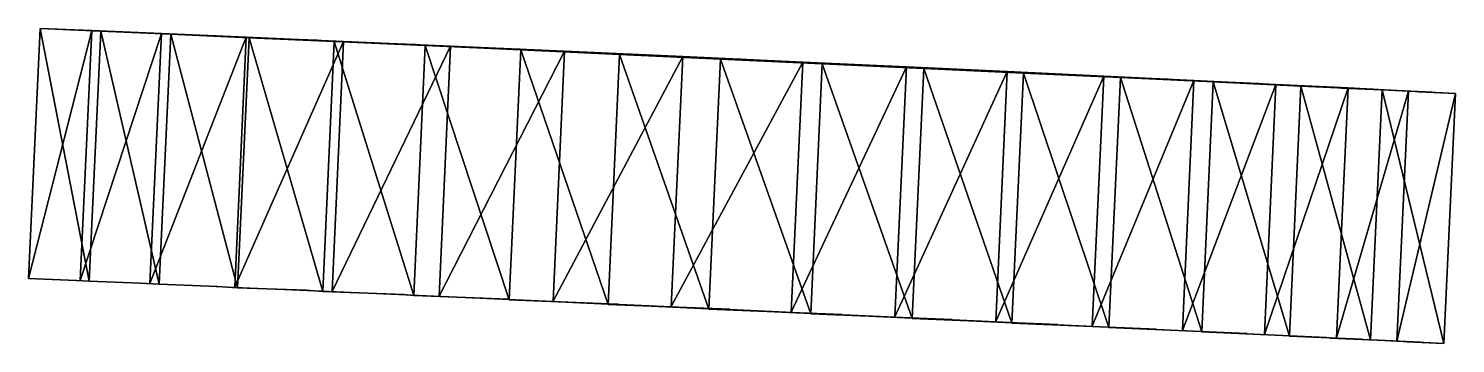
# Model space of a CAD drawing. Extents: x 1.96 to 11.46, y 5.22 to 7.32.
import ezdxf

# ---------------------------------------------------------------- set-up
doc = ezdxf.new("R2010")
doc.units = 0

msp = doc.modelspace()

# ---------------------------------------------------------------- linework, layer by layer
at = {"layer": 'Cil_droite0', "color": 0}
for points in [[(2.03588, 7.31945, 3.58459), (1.95892, 5.65332, 3.5866), (2.38055, 7.30578, 5.42956)], [(1.95892, 5.65332, 3.5866), (2.03588, 7.31945, 3.58459), (2.36273, 5.6358, 4.45983)], [(2.43969, 7.30194, 4.45782), (2.36273, 5.6358, 4.45983), (2.03588, 7.31945, 3.58459)], [(2.43969, 7.30194, 4.45782), (2.03588, 7.31945, 3.58459), (2.35467, 7.30682, 5.31829)], [(2.03588, 7.31945, 3.58459), (2.35467, 7.30682, 5.31829), (2.03588, 7.31945, 3.58459)], [(2.30358, 5.63958, 5.43151), (2.38055, 7.30578, 5.42956), (1.95892, 5.65332, 3.5866)], [(2.38055, 7.30578, 5.42956), (2.30358, 5.63958, 5.43151), (2.84448, 7.28631, 7.04144)], [(2.76751, 5.62017, 7.04345), (2.84448, 7.28631, 7.04144), (2.30358, 5.63958, 5.43151)], [(2.35467, 7.30682, 5.31829), (2.77899, 7.28912, 6.84832), (2.43969, 7.30194, 4.45782)], [(2.36273, 5.6358, 4.45983), (2.43969, 7.30194, 4.45782), (2.8294, 5.61523, 5.2113)], [(2.90637, 7.28137, 5.20928), (2.8294, 5.61523, 5.2113), (2.43969, 7.30194, 4.45782)], [(2.90637, 7.28137, 5.20928), (2.43969, 7.30194, 4.45782), (2.77899, 7.28912, 6.84832)], [(2.84448, 7.28631, 7.04144), (2.76751, 5.62017, 7.04345), (3.40942, 7.26202, 8.41235)], [(3.33245, 5.59582, 8.4143), (3.40942, 7.26202, 8.41235), (2.76751, 5.62017, 7.04345)], [(2.77899, 7.28912, 6.84832), (3.29382, 7.26702, 8.16796), (2.90637, 7.28137, 5.20928)], [(2.8294, 5.61523, 5.2113), (2.90637, 7.28137, 5.20928), (3.35064, 5.59204, 5.84143)], [(3.42761, 7.25823, 5.83947), (3.35064, 5.59204, 5.84143), (2.90637, 7.28137, 5.20928)], [(3.42761, 7.25823, 5.83947), (2.90637, 7.28137, 5.20928), (3.29382, 7.26702, 8.16796)], [(3.29382, 7.26702, 8.16796), (3.88446, 7.24121, 9.27124), (3.42761, 7.25823, 5.83947)], [(3.40942, 7.26202, 8.41235), (3.33245, 5.59582, 8.4143), (4.05743, 7.23358, 9.53448)], [(3.9804, 5.56738, 9.53643), (4.05743, 7.23358, 9.53448), (3.33245, 5.59582, 8.4143)], [(3.35064, 5.59204, 5.84143), (3.42761, 7.25823, 5.83947), (3.91851, 5.56652, 6.35113)], [(3.99548, 7.23272, 6.34918), (3.91851, 5.56652, 6.35113), (3.42761, 7.25823, 5.83947)], [(3.99548, 7.23272, 6.34918), (3.42761, 7.25823, 5.83947), (3.88446, 7.24121, 9.27124)], [(3.88446, 7.24121, 9.27124), (4.53582, 7.21234, 10.15124), (3.99548, 7.23272, 6.34918)], [(3.91851, 5.56652, 6.35113), (3.99548, 7.23272, 6.34918), (4.52453, 5.53918, 6.74066)], [(4.05743, 7.23358, 9.53448), (3.9804, 5.56738, 9.53643), (4.77008, 7.20184, 10.3999)], [(4.6015, 7.20538, 6.7387), (4.52453, 5.53918, 6.74066), (3.99548, 7.23272, 6.34918)], [(4.6015, 7.20538, 6.7387), (3.99548, 7.23272, 6.34918), (4.53582, 7.21234, 10.15124)], [(4.69305, 5.5357, 10.40191), (4.77008, 7.20184, 10.3999), (3.9804, 5.56738, 9.53643)], [(4.52453, 5.53918, 6.74066), (4.6015, 7.20538, 6.7387), (5.16082, 5.51025, 7.0108)], [(4.53582, 7.21234, 10.15124), (5.23315, 7.18109, 10.80181), (4.6015, 7.20538, 6.7387)], [(5.23779, 7.17645, 7.00885), (5.16082, 5.51025, 7.0108), (4.6015, 7.20538, 6.7387)], [(5.23779, 7.17645, 7.00885), (4.6015, 7.20538, 6.7387), (5.23315, 7.18109, 10.80181)], [(4.77008, 7.20184, 10.3999), (4.69305, 5.5357, 10.40191), (5.52947, 7.16772, 11.00097)], [(5.45245, 5.50152, 11.00292), (5.52947, 7.16772, 11.00097), (4.69305, 5.5357, 10.40191)], [(5.16082, 5.51025, 7.0108), (5.23779, 7.17645, 7.00885), (5.81909, 5.48022, 7.16204)], [(5.23315, 7.18109, 10.80181), (5.9616, 7.14813, 11.21649), (5.23779, 7.17645, 7.00885)], [(5.89611, 7.14642, 7.16009), (5.81909, 5.48022, 7.16204), (5.23779, 7.17645, 7.00885)], [(5.89611, 7.14642, 7.16009), (5.23779, 7.17645, 7.00885), (5.9616, 7.14813, 11.21649)], [(5.52947, 7.16772, 11.00097), (5.45245, 5.50152, 11.00292), (6.31732, 7.13195, 11.32958)], [(6.24035, 5.46575, 11.33154), (6.31732, 7.13195, 11.32958), (5.45245, 5.50152, 11.00292)], [(5.81909, 5.48022, 7.16204), (5.89611, 7.14642, 7.16009), (6.49127, 5.4494, 7.19519)], [(5.9616, 7.14813, 11.21649), (6.70642, 7.11413, 11.38885), (5.89611, 7.14642, 7.16009)], [(6.56829, 7.1156, 7.19323), (6.49127, 5.4494, 7.19519), (5.89611, 7.14642, 7.16009)], [(6.56829, 7.1156, 7.19323), (5.89611, 7.14642, 7.16009), (6.70642, 7.11413, 11.38885)], [(6.31732, 7.13195, 11.32958), (6.24035, 5.46575, 11.33154), (7.11572, 7.09533, 11.37817)], [(7.03875, 5.42913, 11.38012), (7.11572, 7.09533, 11.37817), (6.24035, 5.46575, 11.33154)], [(6.49127, 5.4494, 7.19519), (6.56829, 7.1156, 7.19323), (7.16894, 5.41821, 7.11041)], [(7.24597, 7.08441, 7.10845), (7.16894, 5.41821, 7.11041), (6.56829, 7.1156, 7.19323)], [(7.24597, 7.08441, 7.10845), (6.56829, 7.1156, 7.19323), (7.45239, 7.07983, 11.31231)], [(6.70642, 7.11413, 11.38885), (7.45239, 7.07983, 11.31231), (6.56829, 7.1156, 7.19323)], [(7.11572, 7.09533, 11.37817), (7.03875, 5.42913, 11.38012), (7.8059, 7.06347, 11.18566)], [(7.72894, 5.39727, 11.18762), (7.8059, 7.06347, 11.18566), (7.03875, 5.42913, 11.38012)], [(7.16894, 5.41821, 7.11041), (7.24597, 7.08441, 7.10845), (7.84429, 5.38702, 6.90875)], [(7.92132, 7.05322, 6.90679), (7.84429, 5.38702, 6.90875), (7.24597, 7.08441, 7.10845)], [(7.92132, 7.05322, 6.90679), (7.24597, 7.08441, 7.10845), (8.18487, 7.04583, 10.98065)], [(7.45239, 7.07983, 11.31231), (8.18487, 7.04583, 10.98065), (7.24597, 7.08441, 7.10845)], [(7.8059, 7.06347, 11.18566), (7.72894, 5.39727, 11.18762), (8.47839, 7.0321, 10.76898)], [(7.84429, 5.38702, 6.90875), (7.92132, 7.05322, 6.90679), (8.50885, 5.35614, 6.59057)], [(8.58587, 7.02227, 6.58856), (8.50885, 5.35614, 6.59057), (7.92132, 7.05322, 6.90679)], [(8.58587, 7.02227, 6.58856), (7.92132, 7.05322, 6.90679), (8.88897, 7.01281, 10.38739)], [(8.18487, 7.04583, 10.98065), (8.88897, 7.01281, 10.38739), (7.92132, 7.05322, 6.90679)], [(8.40136, 5.36596, 10.77099), (8.47839, 7.0321, 10.76898), (7.72894, 5.39727, 11.18762)], [(8.47839, 7.0321, 10.76898), (8.40136, 5.36596, 10.77099), (9.12072, 7.00183, 10.12304)], [(9.0437, 5.33569, 10.12506), (9.12072, 7.00183, 10.12304), (8.40136, 5.36596, 10.77099)], [(8.50885, 5.35614, 6.59057), (8.58587, 7.02227, 6.58856), (9.15472, 5.32604, 6.15661)], [(9.23175, 6.99218, 6.1546), (9.15472, 5.32604, 6.15661), (8.58587, 7.02227, 6.58856)], [(9.23175, 6.99218, 6.1546), (8.58587, 7.02227, 6.58856), (9.54992, 6.98144, 9.526)], [(8.88897, 7.01281, 10.38739), (9.54992, 6.98144, 9.526), (8.58587, 7.02227, 6.58856)], [(9.12072, 7.00183, 10.12304), (9.0437, 5.33569, 10.12506), (9.72137, 6.97326, 9.24267)], [(9.64434, 5.30706, 9.24462), (9.72137, 6.97326, 9.24267), (9.0437, 5.33569, 10.12506)], [(9.15472, 5.32604, 6.15661), (9.23175, 6.99218, 6.1546), (9.77349, 5.29699, 5.60717)], [(9.85052, 6.96313, 5.60516), (9.77349, 5.29699, 5.60717), (9.23175, 6.99218, 6.1546)], [(9.85052, 6.96313, 5.60516), (9.23175, 6.99218, 6.1546), (10.15252, 6.95245, 8.39001)], [(9.54992, 6.98144, 9.526), (10.15252, 6.95245, 8.39001), (9.23175, 6.99218, 6.1546)], [(9.72137, 6.97326, 9.24267), (9.64434, 5.30706, 9.24462), (10.26788, 6.94689, 8.12243)], [(10.19085, 5.2807, 8.12438), (10.26788, 6.94689, 8.12243), (9.64434, 5.30706, 9.24462)], [(9.77349, 5.29699, 5.60717), (9.85052, 6.96313, 5.60516), (10.35723, 5.2694, 4.94311)], [(10.43426, 6.9356, 4.94116), (10.35723, 5.2694, 4.94311), (9.85052, 6.96313, 5.60516)], [(10.43426, 6.9356, 4.94116), (9.85052, 6.96313, 5.60516), (10.68237, 6.92657, 6.97332)], [(10.15252, 6.95245, 8.39001), (10.68237, 6.92657, 6.97332), (9.85052, 6.96313, 5.60516)], [(10.26788, 6.94689, 8.12243), (10.19085, 5.2807, 8.12438), (10.74841, 6.92321, 6.7572)], [(10.67138, 5.25708, 6.75921), (10.74841, 6.92321, 6.7572), (10.19085, 5.2807, 8.12438)], [(10.35723, 5.2694, 4.94311), (10.43426, 6.9356, 4.94116), (10.89746, 5.24371, 4.16497)], [(10.97448, 6.90985, 4.16296), (10.89746, 5.24371, 4.16497), (10.43426, 6.9356, 4.94116)], [(10.70434, 6.92272, 4.55212), (10.43426, 6.9356, 4.94116), (10.91522, 6.91485, 6.15747)], [(10.68237, 6.92657, 6.97332), (10.91522, 6.91485, 6.15747), (10.43426, 6.9356, 4.94116)], [(10.74841, 6.92321, 6.7572), (10.67138, 5.25708, 6.75921), (11.15087, 6.90289, 5.1419)], [(11.07385, 5.23675, 5.14392), (11.15087, 6.90289, 5.1419), (10.67138, 5.25708, 6.75921)], [(10.97448, 6.90985, 4.16296), (10.70434, 6.92272, 4.55212), (11.12426, 6.90429, 5.26916)], [(10.91522, 6.91485, 6.15747), (11.12426, 6.90429, 5.26916), (10.70434, 6.92272, 4.55212)], [(10.89746, 5.24371, 4.16497), (10.97448, 6.90985, 4.16296), (11.38647, 5.22027, 3.27337)], [(11.4635, 6.88641, 3.27136), (11.38647, 5.22027, 3.27337), (10.97448, 6.90985, 4.16296)], [(11.21899, 6.89813, 3.71716), (10.97448, 6.90985, 4.16296), (11.30761, 6.89477, 4.30737)], [(11.12426, 6.90429, 5.26916), (11.30761, 6.89477, 4.30737), (10.97448, 6.90985, 4.16296)], [(11.15087, 6.90289, 5.1419), (11.07385, 5.23675, 5.14392), (11.4635, 6.88641, 3.27136)], [(11.38647, 5.22027, 3.27337), (11.4635, 6.88641, 3.27136), (11.07385, 5.23675, 5.14392)], [(11.4635, 6.88641, 3.27136), (11.21899, 6.89813, 3.71716), (11.4635, 6.88641, 3.27136)], [(11.30761, 6.89477, 4.30737), (11.4635, 6.88641, 3.27136), (11.21899, 6.89813, 3.71716)], [(2.36273, 5.6358, 4.45983), (1.95892, 5.65332, 3.5866), (2.2777, 5.64062, 5.32025)], [(1.95892, 5.65332, 3.5866), (2.2777, 5.64062, 5.32025), (1.95892, 5.65332, 3.5866)], [(2.2777, 5.64062, 5.32025), (2.70202, 5.62292, 6.85028), (2.36273, 5.6358, 4.45983)], [(2.8294, 5.61523, 5.2113), (2.36273, 5.6358, 4.45983), (2.70202, 5.62292, 6.85028)], [(2.70202, 5.62292, 6.85028), (3.21685, 5.60089, 8.16998), (2.8294, 5.61523, 5.2113)], [(3.35064, 5.59204, 5.84143), (2.8294, 5.61523, 5.2113), (3.21685, 5.60089, 8.16998)], [(3.21685, 5.60089, 8.16998), (3.80749, 5.57501, 9.27319), (3.35064, 5.59204, 5.84143)], [(3.91851, 5.56652, 6.35113), (3.35064, 5.59204, 5.84143), (3.80749, 5.57501, 9.27319)], [(3.80749, 5.57501, 9.27319), (4.45886, 5.54614, 10.15319), (3.91851, 5.56652, 6.35113)], [(4.52453, 5.53918, 6.74066), (3.91851, 5.56652, 6.35113), (4.45886, 5.54614, 10.15319)], [(4.45886, 5.54614, 10.15319), (5.15618, 5.51495, 10.80383), (4.52453, 5.53918, 6.74066)], [(5.16082, 5.51025, 7.0108), (4.52453, 5.53918, 6.74066), (5.15618, 5.51495, 10.80383)], [(5.15618, 5.51495, 10.80383), (5.88464, 5.48199, 11.2185), (5.16082, 5.51025, 7.0108)], [(5.81909, 5.48022, 7.16204), (5.16082, 5.51025, 7.0108), (5.88464, 5.48199, 11.2185)], [(5.88464, 5.48199, 11.2185), (6.62945, 5.44793, 11.3908), (5.81909, 5.48022, 7.16204)], [(6.49127, 5.4494, 7.19519), (5.81909, 5.48022, 7.16204), (6.62945, 5.44793, 11.3908)], [(7.16894, 5.41821, 7.11041), (6.49127, 5.4494, 7.19519), (7.37536, 5.41363, 11.31427)], [(6.62945, 5.44793, 11.3908), (7.37536, 5.41363, 11.31427), (6.49127, 5.4494, 7.19519)], [(7.84429, 5.38702, 6.90875), (7.16894, 5.41821, 7.11041), (8.10784, 5.37963, 10.9826)], [(7.37536, 5.41363, 11.31427), (8.10784, 5.37963, 10.9826), (7.16894, 5.41821, 7.11041)], [(8.50885, 5.35614, 6.59057), (7.84429, 5.38702, 6.90875), (8.81195, 5.34661, 10.38934)], [(8.10784, 5.37963, 10.9826), (8.81195, 5.34661, 10.38934), (7.84429, 5.38702, 6.90875)], [(9.15472, 5.32604, 6.15661), (8.50885, 5.35614, 6.59057), (9.4729, 5.3153, 9.52801)], [(8.81195, 5.34661, 10.38934), (9.4729, 5.3153, 9.52801), (8.50885, 5.35614, 6.59057)], [(9.77349, 5.29699, 5.60717), (9.15472, 5.32604, 6.15661), (10.0755, 5.28631, 8.39202)], [(9.4729, 5.3153, 9.52801), (10.0755, 5.28631, 8.39202), (9.15472, 5.32604, 6.15661)], [(10.35723, 5.2694, 4.94311), (9.77349, 5.29699, 5.60717), (10.60534, 5.26037, 6.97528)], [(10.0755, 5.28631, 8.39202), (10.60534, 5.26037, 6.97528), (9.77349, 5.29699, 5.60717)], [(10.62731, 5.25653, 4.55407), (10.35723, 5.2694, 4.94311), (10.83819, 5.24871, 6.15948)], [(10.60534, 5.26037, 6.97528), (10.83819, 5.24871, 6.15948), (10.35723, 5.2694, 4.94311)], [(10.89746, 5.24371, 4.16497), (10.62731, 5.25653, 4.55407), (11.04724, 5.23809, 5.27111)], [(10.83819, 5.24871, 6.15948), (11.04724, 5.23809, 5.27111), (10.62731, 5.25653, 4.55407)], [(11.14196, 5.23199, 3.71917), (10.89746, 5.24371, 4.16497), (11.23059, 5.22857, 4.30932)], [(11.04724, 5.23809, 5.27111), (11.23059, 5.22857, 4.30932), (10.89746, 5.24371, 4.16497)], [(11.38647, 5.22027, 3.27337), (11.14196, 5.23199, 3.71917), (11.38647, 5.22027, 3.27337)], [(11.23059, 5.22857, 4.30932), (11.38647, 5.22027, 3.27337), (11.14196, 5.23199, 3.71917)]]:
    msp.add_3dface(points, dxfattribs=at)

doc.saveas('drawing.dxf')
